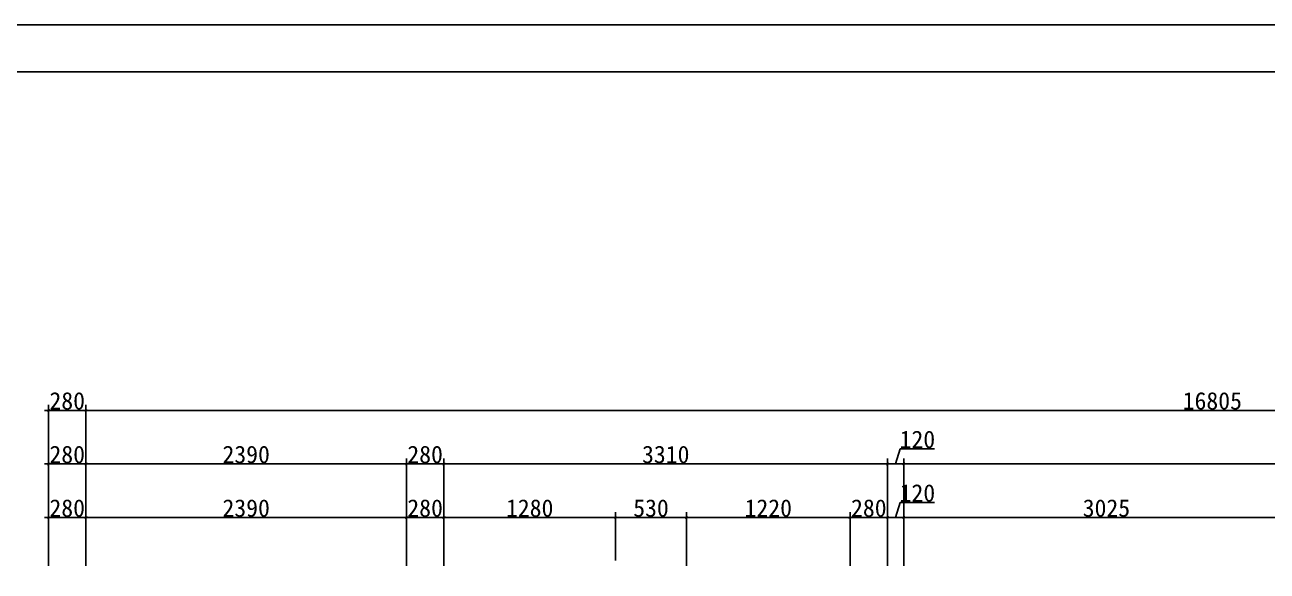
# Model space of a CAD drawing. Extents: x 13886 to 74789, y -750269 to -704302.
# Drawn here: x 19236 to 28504, y -733556 to -729479 of the extents above; entities that cross this region are included whole.
import ezdxf

# ---------------------------------------------------------------- set-up
doc = ezdxf.new("R2010")
doc.units = 0
doc.header["$LTSCALE"] = 10
doc.layers.get('0').update_dxf_attribs({"linetype": 'CONTINUOUS'})
doc.layers.get('DEFPOINTS').update_dxf_attribs({"linetype": 'CONTINUOUS'})
doc.layers.add('__A', color=14, linetype='CONTINUOUS')
doc.styles.get("Standard").update_dxf_attribs({"font": 'NSimSun.ttf'})
doc.dimstyles.get("Standard").update_dxf_attribs({"dimtxt": 0.18, "dimasz": 0.18, "dimexe": 0.18, "dimexo": 0.0625, "dimgap": 0.09, "dimtad": 0, "dimtih": 1, "dimtoh": 1, "dimdec": 4, "dimzin": 0, "dimtxsty": 'STANDARD', "dimcen": 0.09, "dimazin": 3, "dimtfac": 1, "dimtdec": 4, "dimtofl": 0, "dimtmove": 0, "dimatfit": 3, "dimtolj": 1, "dimtzin": 0})

# ---------------------------------------------------------------- blocks, each defined once
blk = doc.blocks.new('HTHJGJ')
at = {"layer": '__A', "ltscale": 150}
for p, q in [((13886.3, -729479.1), (43286.3, -729479.1)), ((15636.3, -729829.1), (42936.3, -729829.1))]:
    blk.add_line(p, q, dxfattribs=at)
blk = doc.blocks.new('_ARCHTICK')
at = {"color": 0, "linetype": 'BYBLOCK', "const_width": 0.15}
blk.add_lwpolyline([(-0.5, -0.5), (0.5, 0.5)], dxfattribs=at)
blk = doc.blocks.new('*D1366')
at = {"color": 250, "ltscale": 60}
for p, q in [((19411.9, -732715.7), (19411.9, -732315.7)), ((19691.9, -732715.7), (19691.9, -732315.7)), ((19381.9, -732355.7), (19721.9, -732355.7))]:
    blk.add_line(p, q, dxfattribs=at)
at = {"layer": 'DEFPOINTS', "color": 0, "ltscale": 60}
for p in [(19691.9, -732355.7), (19411.9, -732755.7), (19691.9, -732755.7)]:
    blk.add_point(p, dxfattribs=at)
at = {"color": 250, "ltscale": 60, "xscale": 20, "yscale": 20, "zscale": 20, "rotation": 180}
blk.add_blockref('_ARCHTICK', (19411.9, -732355.7), dxfattribs=at)
at = {"color": 250, "ltscale": 60, "xscale": 20, "yscale": 20, "zscale": 20}
blk.add_blockref('_ARCHTICK', (19691.9, -732355.7), dxfattribs=at)
at = {"color": 3, "ltscale": 60, "insert": (19551.9, -732285.7), "char_height": 130, "attachment_point": 5}
blk.add_mtext('\\A1;280', dxfattribs=at)
blk = doc.blocks.new('*D1367')
at = {"color": 250, "ltscale": 60}
for p, q in [((19691.9, -732715.7), (19691.9, -732315.7)), ((36496.9, -732715.7), (36496.9, -732315.7)), ((19661.9, -732355.7), (36526.9, -732355.7))]:
    blk.add_line(p, q, dxfattribs=at)
at = {"layer": 'DEFPOINTS', "color": 0, "ltscale": 60}
for p in [(36496.9, -732355.7), (19691.9, -732755.7), (36496.9, -732755.7)]:
    blk.add_point(p, dxfattribs=at)
at = {"color": 250, "ltscale": 60, "xscale": 20, "yscale": 20, "zscale": 20, "rotation": 180}
blk.add_blockref('_ARCHTICK', (19691.9, -732355.7), dxfattribs=at)
at = {"color": 250, "ltscale": 60, "xscale": 20, "yscale": 20, "zscale": 20}
blk.add_blockref('_ARCHTICK', (36496.9, -732355.7), dxfattribs=at)
at = {"color": 3, "ltscale": 60, "insert": (28094.4, -732285.7), "char_height": 130, "attachment_point": 5}
blk.add_mtext('\\A1;16805', dxfattribs=at)
blk = doc.blocks.new('*D1369')
at = {"color": 250, "ltscale": 60}
for p, q in [((19381.9, -732755.7), (19721.9, -732755.7)), ((19411.9, -733115.7), (19411.9, -732715.7)), ((19691.9, -733115.7), (19691.9, -732715.7))]:
    blk.add_line(p, q, dxfattribs=at)
at = {"layer": 'DEFPOINTS', "color": 0, "ltscale": 60}
for p in [(19691.9, -732755.7), (19411.9, -733155.7), (19691.9, -733155.7)]:
    blk.add_point(p, dxfattribs=at)
at = {"color": 250, "ltscale": 60, "xscale": 20, "yscale": 20, "zscale": 20, "rotation": 180}
blk.add_blockref('_ARCHTICK', (19411.9, -732755.7), dxfattribs=at)
at = {"color": 250, "ltscale": 60, "xscale": 20, "yscale": 20, "zscale": 20}
blk.add_blockref('_ARCHTICK', (19691.9, -732755.7), dxfattribs=at)
at = {"color": 3, "ltscale": 60, "insert": (19551.9, -732685.7), "char_height": 130, "attachment_point": 5}
blk.add_mtext('\\A1;280', dxfattribs=at)
blk = doc.blocks.new('*D1370')
at = {"color": 250, "ltscale": 60}
for p, q in [((19661.9, -732755.7), (22111.9, -732755.7)), ((19691.9, -733115.7), (19691.9, -732715.7)), ((22081.9, -733115.7), (22081.9, -732715.7))]:
    blk.add_line(p, q, dxfattribs=at)
at = {"layer": 'DEFPOINTS', "color": 0, "ltscale": 60}
for p in [(22081.9, -732755.7), (19691.9, -733155.7), (22081.9, -733155.7)]:
    blk.add_point(p, dxfattribs=at)
at = {"color": 250, "ltscale": 60, "xscale": 20, "yscale": 20, "zscale": 20, "rotation": 180}
blk.add_blockref('_ARCHTICK', (19691.9, -732755.7), dxfattribs=at)
at = {"color": 250, "ltscale": 60, "xscale": 20, "yscale": 20, "zscale": 20}
blk.add_blockref('_ARCHTICK', (22081.9, -732755.7), dxfattribs=at)
at = {"color": 3, "ltscale": 60, "insert": (20886.9, -732685.7), "char_height": 130, "attachment_point": 5}
blk.add_mtext('\\A1;2390', dxfattribs=at)
blk = doc.blocks.new('*D1371')
at = {"color": 250, "ltscale": 60}
for p, q in [((22051.9, -732755.7), (22391.9, -732755.7)), ((22081.9, -733115.7), (22081.9, -732715.7)), ((22361.9, -733115.7), (22361.9, -732715.7))]:
    blk.add_line(p, q, dxfattribs=at)
at = {"layer": 'DEFPOINTS', "color": 0, "ltscale": 60}
for p in [(22361.9, -732755.7), (22081.9, -733155.7), (22361.9, -733155.7)]:
    blk.add_point(p, dxfattribs=at)
at = {"color": 250, "ltscale": 60, "xscale": 20, "yscale": 20, "zscale": 20, "rotation": 180}
blk.add_blockref('_ARCHTICK', (22081.9, -732755.7), dxfattribs=at)
at = {"color": 250, "ltscale": 60, "xscale": 20, "yscale": 20, "zscale": 20}
blk.add_blockref('_ARCHTICK', (22361.9, -732755.7), dxfattribs=at)
at = {"color": 3, "ltscale": 60, "insert": (22221.9, -732685.7), "char_height": 130, "attachment_point": 5}
blk.add_mtext('\\A1;280', dxfattribs=at)
blk = doc.blocks.new('*D1372')
at = {"color": 250, "ltscale": 60}
for p, q in [((22331.9, -732755.7), (25701.9, -732755.7)), ((22361.9, -733115.7), (22361.9, -732715.7)), ((25671.9, -733115.7), (25671.9, -732715.7))]:
    blk.add_line(p, q, dxfattribs=at)
at = {"layer": 'DEFPOINTS', "color": 0, "ltscale": 60}
for p in [(25671.9, -732755.7), (22361.9, -733155.7), (25671.9, -733155.7)]:
    blk.add_point(p, dxfattribs=at)
at = {"color": 250, "ltscale": 60, "xscale": 20, "yscale": 20, "zscale": 20, "rotation": 180}
blk.add_blockref('_ARCHTICK', (22361.9, -732755.7), dxfattribs=at)
at = {"color": 250, "ltscale": 60, "xscale": 20, "yscale": 20, "zscale": 20}
blk.add_blockref('_ARCHTICK', (25671.9, -732755.7), dxfattribs=at)
at = {"color": 3, "ltscale": 60, "insert": (24016.9, -732685.7), "char_height": 130, "attachment_point": 5}
blk.add_mtext('\\A1;3310', dxfattribs=at)
blk = doc.blocks.new('*D1373')
at = {"color": 250, "ltscale": 60}
for p, q in [((25731.9, -732755.7), (25765.7, -732643.2)), ((25765.7, -732643.2), (26022.7, -732643.2)), ((25641.9, -732755.7), (25821.9, -732755.7)), ((25671.9, -733115.7), (25671.9, -732715.7)), ((25791.9, -733115.7), (25791.9, -732715.7))]:
    blk.add_line(p, q, dxfattribs=at)
at = {"layer": 'DEFPOINTS', "color": 0, "ltscale": 60}
for p in [(25791.9, -732755.7), (25671.9, -733155.7), (25791.9, -733155.7)]:
    blk.add_point(p, dxfattribs=at)
at = {"color": 250, "ltscale": 60, "xscale": 20, "yscale": 20, "zscale": 20, "rotation": 180}
blk.add_blockref('_ARCHTICK', (25671.9, -732755.7), dxfattribs=at)
at = {"color": 250, "ltscale": 60, "xscale": 20, "yscale": 20, "zscale": 20}
blk.add_blockref('_ARCHTICK', (25791.9, -732755.7), dxfattribs=at)
at = {"color": 3, "ltscale": 60, "insert": (25894.2, -732573.2), "char_height": 130, "attachment_point": 5}
blk.add_mtext('\\A1;120', dxfattribs=at)
blk = doc.blocks.new('*D1374')
at = {"color": 250, "ltscale": 60}
for p, q in [((25761.9, -732755.7), (35136.9, -732755.7)), ((25791.9, -733115.7), (25791.9, -732715.7)), ((35106.9, -733115.7), (35106.9, -732715.7))]:
    blk.add_line(p, q, dxfattribs=at)
at = {"layer": 'DEFPOINTS', "color": 0, "ltscale": 60}
for p in [(35106.9, -732755.7), (25791.9, -733155.7), (35106.9, -733155.7)]:
    blk.add_point(p, dxfattribs=at)
at = {"color": 250, "ltscale": 60, "xscale": 20, "yscale": 20, "zscale": 20, "rotation": 180}
blk.add_blockref('_ARCHTICK', (25791.9, -732755.7), dxfattribs=at)
at = {"color": 250, "ltscale": 60, "xscale": 20, "yscale": 20, "zscale": 20}
blk.add_blockref('_ARCHTICK', (35106.9, -732755.7), dxfattribs=at)
at = {"color": 3, "ltscale": 60, "insert": (30449.4, -732685.7), "char_height": 130, "attachment_point": 5}
blk.add_mtext('\\A1;9315', dxfattribs=at)
blk = doc.blocks.new('*D1378')
at = {"color": 250, "ltscale": 60}
for p, q in [((19381.9, -733155.7), (19721.9, -733155.7)), ((19411.9, -733515.7), (19411.9, -733115.7)), ((19691.9, -733515.7), (19691.9, -733115.7))]:
    blk.add_line(p, q, dxfattribs=at)
at = {"layer": 'DEFPOINTS', "color": 0, "ltscale": 60}
for p in [(19691.9, -733155.7), (19411.9, -733555.7), (19691.9, -733555.7)]:
    blk.add_point(p, dxfattribs=at)
at = {"color": 250, "ltscale": 60, "xscale": 20, "yscale": 20, "zscale": 20, "rotation": 180}
blk.add_blockref('_ARCHTICK', (19411.9, -733155.7), dxfattribs=at)
at = {"color": 250, "ltscale": 60, "xscale": 20, "yscale": 20, "zscale": 20}
blk.add_blockref('_ARCHTICK', (19691.9, -733155.7), dxfattribs=at)
at = {"color": 3, "ltscale": 60, "insert": (19551.9, -733085.7), "char_height": 130, "attachment_point": 5}
blk.add_mtext('\\A1;280', dxfattribs=at)
blk = doc.blocks.new('*D1379')
at = {"color": 250, "ltscale": 60}
for p, q in [((19661.9, -733155.7), (22111.9, -733155.7)), ((19691.9, -733515.7), (19691.9, -733115.7)), ((22081.9, -733515.7), (22081.9, -733115.7))]:
    blk.add_line(p, q, dxfattribs=at)
at = {"layer": 'DEFPOINTS', "color": 0, "ltscale": 60}
for p in [(22081.9, -733155.7), (19691.9, -733555.7), (22081.9, -733555.7)]:
    blk.add_point(p, dxfattribs=at)
at = {"color": 250, "ltscale": 60, "xscale": 20, "yscale": 20, "zscale": 20, "rotation": 180}
blk.add_blockref('_ARCHTICK', (19691.9, -733155.7), dxfattribs=at)
at = {"color": 250, "ltscale": 60, "xscale": 20, "yscale": 20, "zscale": 20}
blk.add_blockref('_ARCHTICK', (22081.9, -733155.7), dxfattribs=at)
at = {"color": 3, "ltscale": 60, "insert": (20886.9, -733085.7), "char_height": 130, "attachment_point": 5}
blk.add_mtext('\\A1;2390', dxfattribs=at)
blk = doc.blocks.new('*D1380')
at = {"color": 250, "ltscale": 60}
for p, q in [((22051.9, -733155.7), (22391.9, -733155.7)), ((22081.9, -733515.7), (22081.9, -733115.7)), ((22361.9, -733515.7), (22361.9, -733115.7))]:
    blk.add_line(p, q, dxfattribs=at)
at = {"layer": 'DEFPOINTS', "color": 0, "ltscale": 60}
for p in [(22361.9, -733155.7), (22081.9, -733555.7), (22361.9, -733555.7)]:
    blk.add_point(p, dxfattribs=at)
at = {"color": 250, "ltscale": 60, "xscale": 20, "yscale": 20, "zscale": 20, "rotation": 180}
blk.add_blockref('_ARCHTICK', (22081.9, -733155.7), dxfattribs=at)
at = {"color": 250, "ltscale": 60, "xscale": 20, "yscale": 20, "zscale": 20}
blk.add_blockref('_ARCHTICK', (22361.9, -733155.7), dxfattribs=at)
at = {"color": 3, "ltscale": 60, "insert": (22221.9, -733085.7), "char_height": 130, "attachment_point": 5}
blk.add_mtext('\\A1;280', dxfattribs=at)
blk = doc.blocks.new('*D1381')
at = {"color": 250, "ltscale": 60}
for p, q in [((22331.9, -733155.7), (23671.9, -733155.7)), ((22361.9, -733515.7), (22361.9, -733115.7)), ((23641.9, -733475.7), (23641.9, -733115.7))]:
    blk.add_line(p, q, dxfattribs=at)
at = {"layer": 'DEFPOINTS', "color": 0, "ltscale": 60}
for p in [(23641.9, -733155.7), (23641.9, -733515.7), (22361.9, -733555.7)]:
    blk.add_point(p, dxfattribs=at)
at = {"color": 250, "ltscale": 60, "xscale": 20, "yscale": 20, "zscale": 20, "rotation": 180}
blk.add_blockref('_ARCHTICK', (22361.9, -733155.7), dxfattribs=at)
at = {"color": 250, "ltscale": 60, "xscale": 20, "yscale": 20, "zscale": 20}
blk.add_blockref('_ARCHTICK', (23641.9, -733155.7), dxfattribs=at)
at = {"color": 3, "ltscale": 60, "insert": (23001.9, -733085.7), "char_height": 130, "attachment_point": 5}
blk.add_mtext('\\A1;1280', dxfattribs=at)
blk = doc.blocks.new('*D1382')
at = {"color": 250, "ltscale": 60}
for p, q in [((23611.9, -733155.7), (24201.9, -733155.7)), ((23641.9, -733475.7), (23641.9, -733115.7)), ((24171.9, -733515.7), (24171.9, -733115.7))]:
    blk.add_line(p, q, dxfattribs=at)
at = {"layer": 'DEFPOINTS', "color": 0, "ltscale": 60}
for p in [(24171.9, -733155.7), (23641.9, -733515.7), (24171.9, -733555.7)]:
    blk.add_point(p, dxfattribs=at)
at = {"color": 250, "ltscale": 60, "xscale": 20, "yscale": 20, "zscale": 20, "rotation": 180}
blk.add_blockref('_ARCHTICK', (23641.9, -733155.7), dxfattribs=at)
at = {"color": 250, "ltscale": 60, "xscale": 20, "yscale": 20, "zscale": 20}
blk.add_blockref('_ARCHTICK', (24171.9, -733155.7), dxfattribs=at)
at = {"color": 3, "ltscale": 60, "insert": (23906.9, -733085.7), "char_height": 130, "attachment_point": 5}
blk.add_mtext('\\A1;530', dxfattribs=at)
blk = doc.blocks.new('*D1383')
at = {"color": 250, "ltscale": 60}
for p, q in [((24141.9, -733155.7), (25421.9, -733155.7)), ((24171.9, -733515.7), (24171.9, -733115.7)), ((25391.9, -733515.7), (25391.9, -733115.7))]:
    blk.add_line(p, q, dxfattribs=at)
at = {"layer": 'DEFPOINTS', "color": 0, "ltscale": 60}
for p in [(25391.9, -733155.7), (24171.9, -733555.7), (25391.9, -733555.7)]:
    blk.add_point(p, dxfattribs=at)
at = {"color": 250, "ltscale": 60, "xscale": 20, "yscale": 20, "zscale": 20, "rotation": 180}
blk.add_blockref('_ARCHTICK', (24171.9, -733155.7), dxfattribs=at)
at = {"color": 250, "ltscale": 60, "xscale": 20, "yscale": 20, "zscale": 20}
blk.add_blockref('_ARCHTICK', (25391.9, -733155.7), dxfattribs=at)
at = {"color": 3, "ltscale": 60, "insert": (24781.9, -733085.7), "char_height": 130, "attachment_point": 5}
blk.add_mtext('\\A1;1220', dxfattribs=at)
blk = doc.blocks.new('*D1384')
at = {"color": 250, "ltscale": 60}
for p, q in [((25361.9, -733155.7), (25701.9, -733155.7)), ((25391.9, -733515.7), (25391.9, -733115.7)), ((25671.9, -733515.7), (25671.9, -733115.7))]:
    blk.add_line(p, q, dxfattribs=at)
at = {"layer": 'DEFPOINTS', "color": 0, "ltscale": 60}
for p in [(25671.9, -733155.7), (25391.9, -733555.7), (25671.9, -733555.7)]:
    blk.add_point(p, dxfattribs=at)
at = {"color": 250, "ltscale": 60, "xscale": 20, "yscale": 20, "zscale": 20, "rotation": 180}
blk.add_blockref('_ARCHTICK', (25391.9, -733155.7), dxfattribs=at)
at = {"color": 250, "ltscale": 60, "xscale": 20, "yscale": 20, "zscale": 20}
blk.add_blockref('_ARCHTICK', (25671.9, -733155.7), dxfattribs=at)
at = {"color": 3, "ltscale": 60, "insert": (25531.9, -733085.7), "char_height": 130, "attachment_point": 5}
blk.add_mtext('\\A1;280', dxfattribs=at)
blk = doc.blocks.new('*D1385')
at = {"color": 250, "ltscale": 60}
for p, q in [((25731.9, -733155.7), (25765.7, -733043.2)), ((25765.7, -733043.2), (26022.7, -733043.2)), ((25641.9, -733155.7), (25821.9, -733155.7)), ((25671.9, -733515.7), (25671.9, -733115.7)), ((25791.9, -733515.7), (25791.9, -733115.7))]:
    blk.add_line(p, q, dxfattribs=at)
at = {"layer": 'DEFPOINTS', "color": 0, "ltscale": 60}
for p in [(25791.9, -733155.7), (25671.9, -733555.7), (25791.9, -733555.7)]:
    blk.add_point(p, dxfattribs=at)
at = {"color": 250, "ltscale": 60, "xscale": 20, "yscale": 20, "zscale": 20, "rotation": 180}
blk.add_blockref('_ARCHTICK', (25671.9, -733155.7), dxfattribs=at)
at = {"color": 250, "ltscale": 60, "xscale": 20, "yscale": 20, "zscale": 20}
blk.add_blockref('_ARCHTICK', (25791.9, -733155.7), dxfattribs=at)
at = {"color": 3, "ltscale": 60, "insert": (25894.2, -732973.2), "char_height": 130, "attachment_point": 5}
blk.add_mtext('\\A1;120', dxfattribs=at)
blk = doc.blocks.new('*D1386')
at = {"color": 250, "ltscale": 60}
for p, q in [((25761.9, -733155.7), (28846.9, -733155.7)), ((25791.9, -733515.7), (25791.9, -733115.7)), ((28816.9, -733515.7), (28816.9, -733115.7))]:
    blk.add_line(p, q, dxfattribs=at)
at = {"layer": 'DEFPOINTS', "color": 0, "ltscale": 60}
for p in [(28816.9, -733155.7), (25791.9, -733555.7), (28816.9, -733555.7)]:
    blk.add_point(p, dxfattribs=at)
at = {"color": 250, "ltscale": 60, "xscale": 20, "yscale": 20, "zscale": 20, "rotation": 180}
blk.add_blockref('_ARCHTICK', (25791.9, -733155.7), dxfattribs=at)
at = {"color": 250, "ltscale": 60, "xscale": 20, "yscale": 20, "zscale": 20}
blk.add_blockref('_ARCHTICK', (28816.9, -733155.7), dxfattribs=at)
at = {"color": 3, "ltscale": 60, "insert": (27304.4, -733085.7), "char_height": 130, "attachment_point": 5}
blk.add_mtext('\\A1;3025', dxfattribs=at)

msp = doc.modelspace()

# ---------------------------------------------------------------- block references
msp.add_blockref('HTHJGJ', (0, 0))

# ---------------------------------------------------------------- dimensions: what is measured, and where the dimension line sits
at = {"ltscale": 60}
for base, p1, p2, picture, middle in [((19691.9, -732355.7), (19411.9, -732755.7), (19691.9, -732755.7), '*D1366', (19551.9, -732285.7)), ((36496.9, -732355.7), (19691.9, -732755.7), (36496.9, -732755.7), '*D1367', (28094.4, -732285.7)), ((25791.9, -732755.7), (25671.9, -733155.7), (25791.9, -733155.7), '*D1373', (25770.7, -732573.2)), ((19691.9, -732755.7), (19411.9, -733155.7), (19691.9, -733155.7), '*D1369', (19551.9, -732685.7)), ((22081.9, -732755.7), (19691.9, -733155.7), (22081.9, -733155.7), '*D1370', (20886.9, -732685.7)), ((22361.9, -732755.7), (22081.9, -733155.7), (22361.9, -733155.7), '*D1371', (22221.9, -732685.7)), ((25671.9, -732755.7), (22361.9, -733155.7), (25671.9, -733155.7), '*D1372', (24016.9, -732685.7)), ((35106.9, -732755.7), (25791.9, -733155.7), (35106.9, -733155.7), '*D1374', (30449.4, -732685.7)), ((25791.9, -733155.7), (25671.9, -733555.7), (25791.9, -733555.7), '*D1385', (25770.7, -732973.2)), ((19691.9, -733155.7), (19411.9, -733555.7), (19691.9, -733555.7), '*D1378', (19551.9, -733085.7)), ((22081.9, -733155.7), (19691.9, -733555.7), (22081.9, -733555.7), '*D1379', (20886.9, -733085.7)), ((22361.9, -733155.7), (22081.9, -733555.7), (22361.9, -733555.7), '*D1380', (22221.9, -733085.7)), ((23641.9, -733155.7), (22361.9, -733555.7), (23641.9, -733515.7), '*D1381', (23001.9, -733085.7)), ((24171.9, -733155.7), (23641.9, -733515.7), (24171.9, -733555.7), '*D1382', (23906.9, -733085.7)), ((25391.9, -733155.7), (24171.9, -733555.7), (25391.9, -733555.7), '*D1383', (24781.9, -733085.7)), ((25671.9, -733155.7), (25391.9, -733555.7), (25671.9, -733555.7), '*D1384', (25531.9, -733085.7)), ((28816.9, -733155.7), (25791.9, -733555.7), (28816.9, -733555.7), '*D1386', (27304.4, -733085.7))]:
    dim = msp.add_linear_dim(base=base, p1=p1, p2=p2, dimstyle='STANDARD', override={"dimtxt": 130, "dimasz": 20, "dimexe": 40, "dimexo": 40, "dimgap": 5, "dimtad": 1, "dimtih": 0, "dimtoh": 0, "dimdec": 0, "dimrnd": 5, "dimblk1": 'ARCHTICK', "dimblk2": 'ARCHTICK', "dimsah": 1, "dimdle": 30, "dimclrd": 250, "dimclre": 250, "dimclrt": 3, "dimtdec": 0, "dimtmove": 1, "dimldrblk": 'ARCHTICK', "dimfxl": 15, "dimarcsym": 1}, dxfattribs=at)
    dim.commit()
    dim.dimension.update_dxf_attribs({"geometry": picture, "text_midpoint": middle})

doc.saveas('drawing.dxf')
